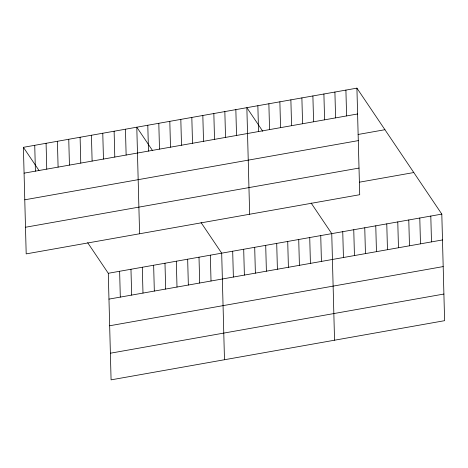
<?xml version="1.0" encoding="UTF-8"?>
<svg xmlns="http://www.w3.org/2000/svg" width="468" height="468" viewBox="0 0 468 468"><rect width="100%" height="100%" fill="white"/><g stroke="black" fill="none" stroke-linecap="round" stroke-linejoin="round"><path stroke-width="0.7" d="M356.92 88.142L359.711 194.711L26.19 253.89L23.4 147.321L356.92 88.142L441.81 214.11L444.6 320.679L111.08 379.858L108.289 273.289L87.668 242.687M24.079 173.154L357.593 113.976M358.108 134.474L384.93 129.712M24.775 199.795L358.295 140.616M25.494 227.249L359.014 168.071M359.453 182.181L413.794 172.54M108.289 273.289L441.81 214.11M108.968 299.116L442.488 239.944M109.664 325.763L443.184 266.584M110.384 353.211L443.904 294.039M262.811 131.344L246.858 107.669L249.649 214.245M311.126 203.036L331.748 233.637L334.538 340.207M152.357 150.292L136.796 127.202L139.587 233.772M201.064 222.569L221.686 253.165L224.476 359.734M23.4 147.321L38.961 170.416M430.806 216.064L431.478 241.892M419.796 218.018L420.475 243.846M408.792 219.966L409.465 245.799M397.782 221.92L398.461 247.753M386.779 223.874L387.457 249.707M375.775 225.828L376.447 251.661M364.765 227.781L365.444 253.609M353.761 229.735L354.434 255.563M345.91 90.096L346.589 115.929M342.751 231.683L343.43 257.517M334.907 92.05L335.585 117.883M323.903 94.004L324.576 119.831M320.744 235.591L321.417 261.425M312.893 95.958L313.572 121.785M309.734 237.545L310.413 263.373M301.889 97.906L302.562 123.739M298.73 239.499L299.409 265.327M290.88 99.859L291.558 125.693M287.726 241.447L288.399 267.281M279.876 101.813L280.554 127.647M276.717 243.401L277.395 269.235M268.872 103.767L269.545 129.595M265.713 245.355L266.386 271.188M257.862 105.721L258.541 131.549M254.703 247.309L255.382 273.136M243.699 249.263L244.378 275.09M235.849 109.623L236.527 135.457M232.695 251.211L233.368 277.044M224.845 111.577L225.523 137.411M213.841 113.531L214.514 139.365M210.348 255.177L211.021 281.011M202.831 115.485L203.51 141.313M199.005 257.189L199.684 283.023M191.827 117.439L192.506 143.267M187.668 259.202L188.347 285.035M180.823 119.387L181.496 145.22M176.331 261.214L177.003 287.048M169.814 121.341L170.492 147.174M164.988 263.227L165.666 289.06M158.81 123.295L159.483 149.128M153.65 265.239L154.323 291.073M147.8 125.248L148.479 151.076M142.307 267.251L142.986 293.079M130.97 269.264L131.648 295.092M125.459 129.215L126.132 155.043M119.632 271.276L120.305 297.104M114.116 131.227L114.795 157.055M102.779 133.234L103.451 159.067M91.436 135.246L92.114 161.08M80.098 137.259L80.777 163.092M68.761 139.271L69.434 165.105M57.418 141.283L58.096 167.117M46.08 143.296L46.753 169.129M34.737 145.308L35.416 171.142"/></g></svg>
